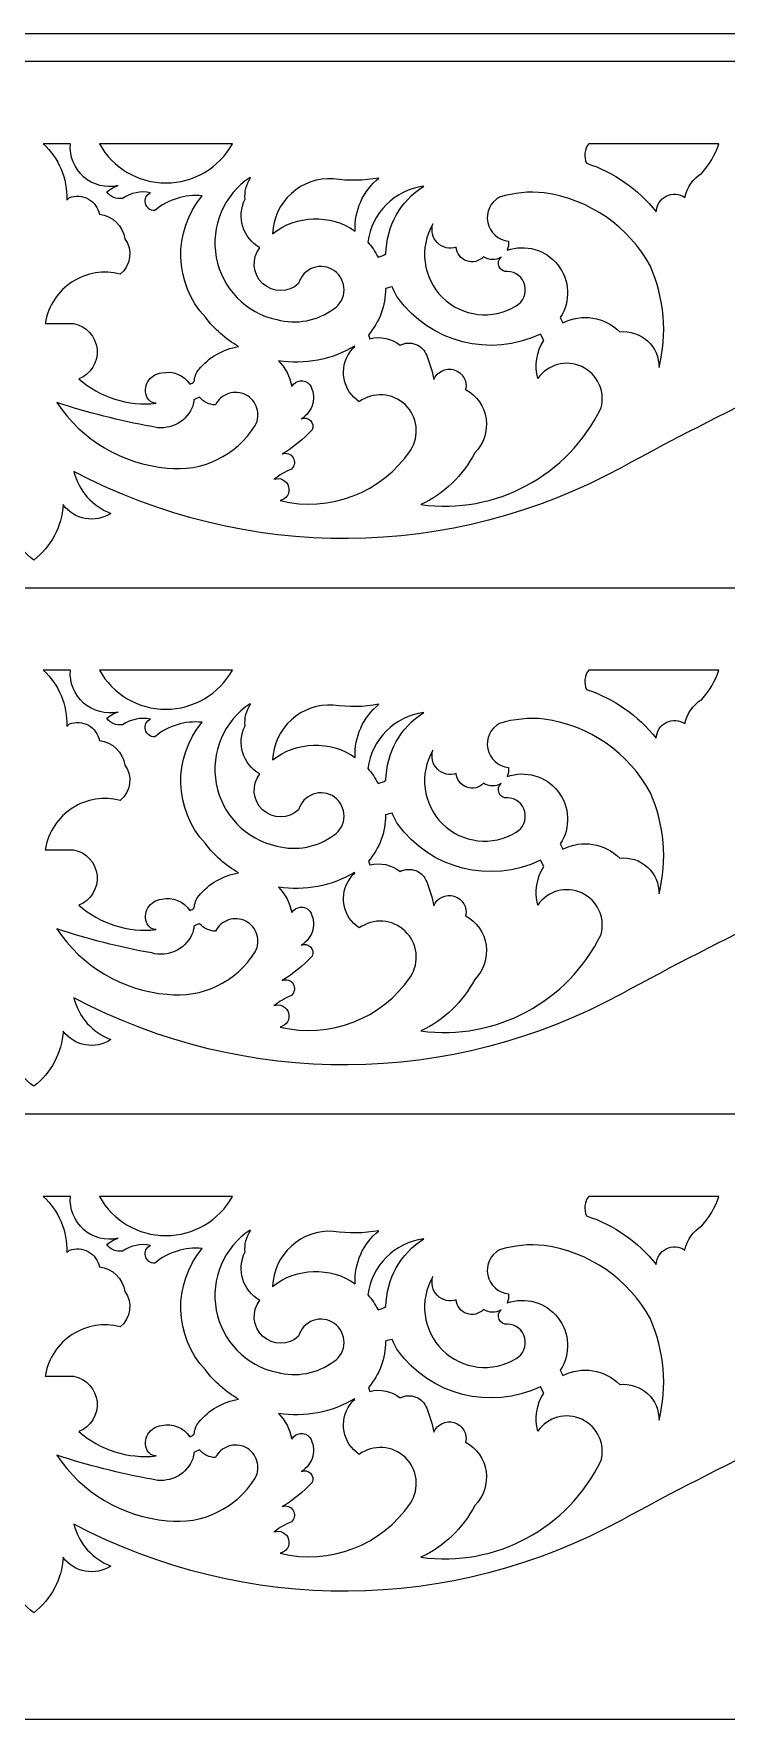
# Model space of a CAD drawing. Header units: millimetres. Extents: x 4866 to 5110, y 114 to 375.
# Drawn here: x 4968.1 to 5018.3, y 114.1 to 236.1 of the extents above; entities that cross this region are included whole.
import ezdxf

# ---------------------------------------------------------------- set-up
doc = ezdxf.new("R2010")
doc.units = ezdxf.units.MM
doc.header["$MEASUREMENT"] = 0
doc.layers.add('SITARA ALL', color=18, linetype='Continuous', true_color=0x000000)

msp = doc.modelspace()

# ---------------------------------------------------------------- linework, layer by layer
at = {"layer": 'SITARA ALL', "lineweight": 9}
for points, knots in [([(4866.13, 236.12), (4866.13, 236.12), (5110.13, 236.12), (5110.13, 236.12), (5110.13, 236.12), (5110.13, 114.12), (5110.13, 114.12), (5110.13, 114.12), (4866.13, 114.12), (4866.13, 114.12), (4866.13, 114.12), (4866.13, 236.12), (4866.13, 236.12)], [0, 0, 0, 0, 0.25, 0.25, 0.25, 0.5, 0.5, 0.5, 0.75, 0.75, 0.75, 1, 1, 1, 1]), ([(5068.06, 234.12), (5068.06, 234.12), (4868.13, 234.12), (4868.13, 234.12), (4868.13, 234.12), (4868.13, 228.15), (4868.13, 228.15), (4868.03, 226.68), (4868.79, 225.27), (4870.07, 224.54), (4869.93, 224.42), (4869.8, 224.3), (4869.66, 224.17), (4868.91, 223.29), (4868.96, 221.99), (4869.77, 221.17), (4867.8, 217.64), (4867.96, 213.3), (4870.18, 209.93), (4871.29, 210.31), (4871.93, 211.47), (4871.67, 212.61), (4873.48, 211.1), (4876.02, 210.84), (4878.09, 211.96), (4879.05, 209.75), (4880.93, 208.09), (4883.23, 207.4), (4883.56, 207.58), (4883.78, 207.9), (4883.83, 208.28), (4884.67, 207.67), (4885.46, 207), (4886.19, 206.26), (4886.54, 206.36), (4886.81, 206.62), (4886.92, 206.96), (4887.85, 206.43), (4888.94, 206.26), (4889.98, 206.49), (4889.88, 206.75), (4889.76, 207.01), (4889.63, 207.26), (4891.13, 206.87), (4892.73, 207.34), (4893.77, 208.5), (4894.3, 209.03), (4894.99, 209.35), (4895.73, 209.41), (4895.46, 208.54), (4895.82, 207.59), (4896.6, 207.13), (4901.28, 211.76), (4908.32, 213.07), (4914.36, 210.43), (4918.12, 208.62), (4921.83, 206.72), (4925.49, 204.73), (4937.84, 197.97), (4952.74, 197.85), (4965.18, 204.43), (4964.85, 203.04), (4963.84, 201.9), (4962.5, 201.4), (4963.64, 200.66), (4965.16, 200.93), (4965.97, 202.03), (4966.06, 200.44), (4966.84, 198.98), (4968.1, 198.02), (4969.36, 198.98), (4970.14, 200.44), (4970.23, 202.03), (4971.04, 200.93), (4972.56, 200.66), (4973.7, 201.4), (4972.36, 201.9), (4971.35, 203.04), (4971.02, 204.43), (4983.46, 197.86), (4998.36, 197.96), (5010.71, 204.73), (5014.37, 206.72), (5018.08, 208.62), (5021.84, 210.43), (5027.87, 213.07), (5034.91, 211.76), (5039.6, 207.13), (5040.38, 207.6), (5040.74, 208.54), (5040.46, 209.41), (5041.21, 209.35), (5041.9, 209.03), (5042.43, 208.5), (5043.47, 207.34), (5045.06, 206.87), (5046.57, 207.26), (5046.44, 207.01), (5046.32, 206.75), (5046.22, 206.49), (5047.26, 206.26), (5048.35, 206.43), (5049.28, 206.96), (5049.39, 206.62), (5049.66, 206.36), (5050, 206.26), (5050.74, 207), (5051.53, 207.67), (5052.37, 208.28), (5052.41, 207.9), (5052.64, 207.58), (5052.97, 207.4), (5055.27, 208.09), (5057.15, 209.75), (5058.11, 211.96), (5060.18, 210.84), (5062.72, 211.1), (5064.52, 212.61), (5064.27, 211.47), (5064.91, 210.31), (5066.01, 209.93), (5068.24, 213.31), (5068.4, 217.64), (5066.43, 221.17), (5067.24, 221.99), (5067.29, 223.3), (5066.53, 224.17), (5066.4, 224.3), (5066.26, 224.42), (5066.13, 224.54), (5067.41, 225.27), (5068.17, 226.68), (5068.06, 228.15), (5068.06, 228.15), (5068.06, 234.12), (5068.06, 234.12)], [0, 0, 0, 0, 0.022222, 0.022222, 0.022222, 0.044444, 0.044444, 0.044444, 0.066667, 0.066667, 0.066667, 0.088889, 0.088889, 0.088889, 0.111111, 0.111111, 0.111111, 0.133333, 0.133333, 0.133333, 0.155556, 0.155556, 0.155556, 0.177778, 0.177778, 0.177778, 0.2, 0.2, 0.2, 0.222222, 0.222222, 0.222222, 0.244444, 0.244444, 0.244444, 0.266667, 0.266667, 0.266667, 0.288889, 0.288889, 0.288889, 0.311111, 0.311111, 0.311111, 0.333333, 0.333333, 0.333333, 0.355556, 0.355556, 0.355556, 0.377778, 0.377778, 0.377778, 0.4, 0.4, 0.4, 0.422222, 0.422222, 0.422222, 0.444444, 0.444444, 0.444444, 0.466667, 0.466667, 0.466667, 0.488889, 0.488889, 0.488889, 0.511111, 0.511111, 0.511111, 0.533333, 0.533333, 0.533333, 0.555556, 0.555556, 0.555556, 0.577778, 0.577778, 0.577778, 0.6, 0.6, 0.6, 0.622222, 0.622222, 0.622222, 0.644444, 0.644444, 0.644444, 0.666667, 0.666667, 0.666667, 0.688889, 0.688889, 0.688889, 0.711111, 0.711111, 0.711111, 0.733333, 0.733333, 0.733333, 0.755556, 0.755556, 0.755556, 0.777778, 0.777778, 0.777778, 0.8, 0.8, 0.8, 0.822222, 0.822222, 0.822222, 0.844444, 0.844444, 0.844444, 0.866667, 0.866667, 0.866667, 0.888889, 0.888889, 0.888889, 0.911111, 0.911111, 0.911111, 0.933333, 0.933333, 0.933333, 0.955556, 0.955556, 0.955556, 0.977778, 0.977778, 0.977778, 1, 1, 1, 1]), ([(4976.97, 209.37), (4974.94, 209.15), (4972.91, 209.79), (4971.37, 211.13), (4972.24, 211.48), (4972.78, 212.35), (4972.69, 213.28), (4972.6, 214.21), (4971.9, 214.97), (4970.99, 215.14), (4970.99, 215.14), (4968.94, 215.14), (4968.94, 215.14), (4968.94, 215.14), (4968.96, 215.25), (4968.96, 215.25), (4969.17, 216.45), (4969.88, 217.5), (4970.9, 218.16), (4971.93, 218.82), (4973.18, 219.02), (4974.36, 218.71), (4975.15, 219.33), (4975.3, 220.47), (4974.7, 221.27), (4974.57, 222.21), (4973.81, 222.94), (4972.86, 223.05), (4972.77, 223.52), (4972.48, 223.92), (4972.06, 224.15), (4971.64, 224.39), (4971.14, 224.42), (4970.7, 224.25), (4970.63, 224.2), (4970.57, 224.14), (4970.5, 224.09), (4970.55, 225.63), (4969.93, 227.11), (4968.79, 228.15), (4968.79, 228.15), (4970.76, 228.15), (4970.76, 228.15), (4970.68, 227.25), (4971.04, 226.36), (4971.72, 225.76), (4972.4, 225.16), (4973.32, 224.92), (4974.21, 225.12), (4973.91, 225.03), (4973.63, 224.87), (4973.4, 224.67), (4973.66, 224.3), (4974.1, 224.12), (4974.54, 224.2), (4975.14, 224.6), (4975.87, 224.75), (4976.57, 224.61), (4976.27, 224.48), (4976.11, 224.15), (4976.19, 223.84), (4976.27, 223.52), (4976.56, 223.3), (4976.88, 223.32), (4977.83, 224.12), (4979.07, 224.5), (4980.3, 224.38), (4978.16, 221.8), (4978.26, 218.04), (4980.54, 215.59), (4981.19, 214.74), (4982.01, 214.02), (4982.94, 213.48), (4981.81, 213.28), (4980.79, 212.69), (4980.06, 211.82), (4979.86, 211.56), (4979.75, 211.26), (4979.73, 210.94), (4979.64, 210.86), (4979.53, 210.8), (4979.41, 210.76), (4978.97, 211.43), (4978.16, 211.75), (4977.38, 211.56), (4976.96, 211.53), (4976.59, 211.3), (4976.38, 210.94), (4976.17, 210.58), (4976.15, 210.15), (4976.33, 209.77), (4976.46, 209.53), (4976.7, 209.37), (4976.97, 209.37)], [0, 0, 0, 0, 0.032258, 0.032258, 0.032258, 0.064516, 0.064516, 0.064516, 0.096774, 0.096774, 0.096774, 0.129032, 0.129032, 0.129032, 0.16129, 0.16129, 0.16129, 0.193548, 0.193548, 0.193548, 0.225806, 0.225806, 0.225806, 0.258065, 0.258065, 0.258065, 0.290323, 0.290323, 0.290323, 0.322581, 0.322581, 0.322581, 0.354839, 0.354839, 0.354839, 0.387097, 0.387097, 0.387097, 0.419355, 0.419355, 0.419355, 0.451613, 0.451613, 0.451613, 0.483871, 0.483871, 0.483871, 0.516129, 0.516129, 0.516129, 0.548387, 0.548387, 0.548387, 0.580645, 0.580645, 0.580645, 0.612903, 0.612903, 0.612903, 0.645161, 0.645161, 0.645161, 0.677419, 0.677419, 0.677419, 0.709677, 0.709677, 0.709677, 0.741935, 0.741935, 0.741935, 0.774194, 0.774194, 0.774194, 0.806452, 0.806452, 0.806452, 0.83871, 0.83871, 0.83871, 0.870968, 0.870968, 0.870968, 0.903226, 0.903226, 0.903226, 0.935484, 0.935484, 0.935484, 0.967742, 0.967742, 0.967742, 1, 1, 1, 1]), ([(4972.86, 228.15), (4972.86, 228.15), (4982.5, 228.15), (4982.5, 228.15), (4981.53, 226.4), (4979.68, 225.32), (4977.68, 225.32), (4975.68, 225.32), (4973.83, 226.4), (4972.86, 228.15)], [0, 0, 0, 0, 0.333333, 0.333333, 0.333333, 0.666667, 0.666667, 0.666667, 1, 1, 1, 1]), ([(5013.21, 223.22), (5011.91, 224.87), (5010.15, 226.09), (5008.16, 226.74), (5007.94, 227.21), (5008.01, 227.75), (5008.32, 228.15), (5008.32, 228.15), (5017.74, 228.15), (5017.74, 228.15), (5017.49, 227.36), (5017.07, 226.64), (5016.51, 226.02), (5015.88, 225.64), (5015.44, 225), (5015.29, 224.27), (5014.89, 224.55), (5014.37, 224.58), (5013.94, 224.36), (5013.5, 224.14), (5013.22, 223.71), (5013.21, 223.22)], [0, 0, 0, 0, 0.142857, 0.142857, 0.142857, 0.285714, 0.285714, 0.285714, 0.428571, 0.428571, 0.428571, 0.571429, 0.571429, 0.571429, 0.714286, 0.714286, 0.714286, 0.857143, 0.857143, 0.857143, 1, 1, 1, 1]), ([(4983.81, 225.69), (4983.5, 225.23), (4983.36, 224.68), (4983.42, 224.13), (4982.78, 222.86), (4983.25, 221.32), (4984.49, 220.63), (4983.87, 219.85), (4983.96, 218.72), (4984.69, 218.04), (4985.43, 217.36), (4986.56, 217.35), (4987.3, 218.03), (4987.44, 218.56), (4987.83, 218.98), (4988.35, 219.17), (4988.87, 219.35), (4989.44, 219.27), (4989.89, 218.95), (4990.33, 218.64), (4990.59, 218.12), (4990.59, 217.57), (4990.59, 217.03), (4990.31, 216.52), (4989.86, 216.21), (4988.67, 215.33), (4987.15, 215.04), (4985.72, 215.42), (4983.48, 215.9), (4981.75, 217.68), (4981.33, 219.92), (4980.91, 222.17), (4981.87, 224.46), (4983.78, 225.72), (4983.78, 225.72), (4983.81, 225.69), (4983.81, 225.69)], [0, 0, 0, 0, 0.083333, 0.083333, 0.083333, 0.166667, 0.166667, 0.166667, 0.25, 0.25, 0.25, 0.333333, 0.333333, 0.333333, 0.416667, 0.416667, 0.416667, 0.5, 0.5, 0.5, 0.583333, 0.583333, 0.583333, 0.666667, 0.666667, 0.666667, 0.75, 0.75, 0.75, 0.833333, 0.833333, 0.833333, 0.916667, 0.916667, 0.916667, 1, 1, 1, 1]), ([(4985.41, 221.64), (4985.46, 222.76), (4985.95, 223.81), (4986.77, 224.56), (4987.6, 225.3), (4988.7, 225.69), (4989.81, 225.62), (4990.91, 225.45), (4992.03, 225.47), (4993.12, 225.67), (4991.96, 224.75), (4991.32, 223.31), (4991.4, 221.83), (4989.58, 223.08), (4987.15, 223.01), (4985.41, 221.64)], [0, 0, 0, 0, 0.2, 0.2, 0.2, 0.4, 0.4, 0.4, 0.6, 0.6, 0.6, 0.8, 0.8, 0.8, 1, 1, 1, 1]), ([(4993.05, 219.95), (4992.85, 220.34), (4992.6, 220.71), (4992.31, 221.03), (4992.59, 223.14), (4994.25, 224.8), (4996.36, 225.08), (4994.68, 224.01), (4993.65, 222.17), (4993.62, 220.18), (4993.45, 220.07), (4993.25, 219.99), (4993.05, 219.95)], [0, 0, 0, 0, 0.25, 0.25, 0.25, 0.5, 0.5, 0.5, 0.75, 0.75, 0.75, 1, 1, 1, 1]), ([(5013.41, 211.95), (5013.42, 212.69), (5013.12, 213.39), (5012.57, 213.89), (5012.03, 214.38), (5011.29, 214.62), (5010.56, 214.54), (5009.48, 215.63), (5007.82, 215.89), (5006.45, 215.19), (5006.45, 215.19), (5006.26, 215.57), (5006.26, 215.57), (5007.02, 216.75), (5006.95, 218.28), (5006.08, 219.38), (5005.21, 220.49), (5003.73, 220.91), (5002.41, 220.44), (5002.5, 220.65), (5002.54, 220.88), (5002.5, 221.1), (5001.76, 221.17), (5001.15, 221.72), (5001, 222.46), (5000.85, 223.19), (5001.2, 223.94), (5001.86, 224.29), (5002.9, 224.61), (5004, 224.72), (5005.09, 224.6), (5008.35, 224.14), (5011.21, 222.17), (5012.79, 219.28), (5013.8, 216.97), (5014.02, 214.39), (5013.41, 211.95)], [0, 0, 0, 0, 0.083333, 0.083333, 0.083333, 0.166667, 0.166667, 0.166667, 0.25, 0.25, 0.25, 0.333333, 0.333333, 0.333333, 0.416667, 0.416667, 0.416667, 0.5, 0.5, 0.5, 0.583333, 0.583333, 0.583333, 0.666667, 0.666667, 0.666667, 0.75, 0.75, 0.75, 0.833333, 0.833333, 0.833333, 0.916667, 0.916667, 0.916667, 1, 1, 1, 1]), ([(5003.05, 216.42), (5001.35, 215.37), (4999.15, 215.62), (4997.72, 217.03), (4996.29, 218.43), (4996.01, 220.63), (4997.03, 222.35), (4996.87, 221.87), (4997, 221.34), (4997.35, 220.98), (4997.71, 220.63), (4998.24, 220.5), (4998.72, 220.66), (4998.76, 220.21), (4999.05, 219.82), (4999.48, 219.67), (4999.91, 219.52), (5000.38, 219.64), (5000.7, 219.97), (5001.08, 219.71), (5001.58, 219.7), (5001.97, 219.94), (5001.77, 219.77), (5001.71, 219.49), (5001.82, 219.25), (5001.93, 219.01), (5002.18, 218.87), (5002.44, 218.91), (5003.04, 218.89), (5003.55, 218.48), (5003.69, 217.9), (5003.83, 217.32), (5003.57, 216.71), (5003.05, 216.42)], [0, 0, 0, 0, 0.090909, 0.090909, 0.090909, 0.181818, 0.181818, 0.181818, 0.272727, 0.272727, 0.272727, 0.363636, 0.363636, 0.363636, 0.454545, 0.454545, 0.454545, 0.545455, 0.545455, 0.545455, 0.636364, 0.636364, 0.636364, 0.727273, 0.727273, 0.727273, 0.818182, 0.818182, 0.818182, 0.909091, 0.909091, 0.909091, 1, 1, 1, 1]), ([(4996.16, 202.03), (4997.83, 202.82), (4999.2, 204.13), (5000.06, 205.77), (5000.71, 206.42), (5001.01, 207.33), (5000.88, 208.24), (5000.75, 209.14), (5000.2, 209.93), (4999.4, 210.37), (4999.53, 210.99), (4999.17, 211.6), (4998.57, 211.78), (4997.97, 211.96), (4997.33, 211.66), (4997.09, 211.09), (4996.98, 211.68), (4996.81, 212.26), (4996.58, 212.82), (4996.45, 213.19), (4996.16, 213.49), (4995.79, 213.63), (4995.42, 213.78), (4995, 213.76), (4994.65, 213.57), (4994.03, 214.07), (4993.22, 214.24), (4992.45, 214.04), (4992.45, 214.04), (4992.35, 214.32), (4992.35, 214.32), (4993.16, 215.25), (4993.6, 216.44), (4993.6, 217.67), (4993.75, 217.73), (4993.91, 217.77), (4994.08, 217.79), (4994.19, 217.52), (4994.32, 217.25), (4994.48, 217), (4996.85, 213.75), (5001.19, 212.64), (5004.82, 214.38), (5004.82, 214.38), (5005.06, 213.92), (5005.06, 213.92), (5004.53, 213.1), (5004.38, 212.09), (5004.62, 211.15), (5005.33, 212.18), (5006.68, 212.55), (5007.81, 212.02), (5008.95, 211.5), (5009.54, 210.23), (5009.21, 209.03), (5006.83, 204.12), (5001.56, 201.3), (4996.16, 202.03)], [0, 0, 0, 0, 0.052632, 0.052632, 0.052632, 0.105263, 0.105263, 0.105263, 0.157895, 0.157895, 0.157895, 0.210526, 0.210526, 0.210526, 0.263158, 0.263158, 0.263158, 0.315789, 0.315789, 0.315789, 0.368421, 0.368421, 0.368421, 0.421053, 0.421053, 0.421053, 0.473684, 0.473684, 0.473684, 0.526316, 0.526316, 0.526316, 0.578947, 0.578947, 0.578947, 0.631579, 0.631579, 0.631579, 0.684211, 0.684211, 0.684211, 0.736842, 0.736842, 0.736842, 0.789474, 0.789474, 0.789474, 0.842105, 0.842105, 0.842105, 0.894737, 0.894737, 0.894737, 0.947368, 0.947368, 0.947368, 1, 1, 1, 1]), ([(4985.95, 202.32), (4986.17, 202.36), (4986.36, 202.5), (4986.48, 202.69), (4986.6, 202.88), (4986.63, 203.11), (4986.57, 203.33), (4986.51, 203.55), (4986.36, 203.73), (4986.16, 203.83), (4985.96, 203.93), (4985.72, 203.94), (4985.51, 203.87), (4985.9, 204.16), (4986.33, 204.41), (4986.77, 204.61), (4987.01, 204.81), (4987.07, 205.16), (4986.9, 205.43), (4986.74, 205.71), (4986.4, 205.82), (4986.11, 205.7), (4986.91, 206.18), (4987.64, 206.77), (4988.28, 207.45), (4988.38, 207.68), (4988.33, 207.94), (4988.16, 208.12), (4987.98, 208.29), (4987.72, 208.34), (4987.49, 208.25), (4987.91, 208.49), (4988.21, 208.88), (4988.32, 209.35), (4988.44, 209.81), (4988.36, 210.3), (4988.11, 210.71), (4987.94, 210.91), (4987.68, 211.01), (4987.42, 210.99), (4987.16, 210.97), (4986.93, 210.82), (4986.8, 210.59), (4986.67, 211.29), (4986.34, 211.94), (4985.84, 212.45), (4987.74, 212.15), (4989.69, 212.52), (4991.35, 213.5), (4991.35, 213.5), (4991.36, 213.46), (4991.36, 213.46), (4991.24, 213.34), (4991.13, 213.22), (4991.03, 213.08), (4990.62, 212.52), (4990.46, 211.82), (4990.59, 211.14), (4990.71, 210.46), (4991.11, 209.86), (4991.69, 209.48), (4992.7, 210.22), (4994.1, 210.13), (4995.01, 209.27), (4995.93, 208.4), (4996.09, 207.01), (4995.4, 205.96), (4993.32, 202.89), (4989.55, 201.44), (4985.95, 202.32)], [0, 0, 0, 0, 0.043478, 0.043478, 0.043478, 0.086957, 0.086957, 0.086957, 0.130435, 0.130435, 0.130435, 0.173913, 0.173913, 0.173913, 0.217391, 0.217391, 0.217391, 0.26087, 0.26087, 0.26087, 0.304348, 0.304348, 0.304348, 0.347826, 0.347826, 0.347826, 0.391304, 0.391304, 0.391304, 0.434783, 0.434783, 0.434783, 0.478261, 0.478261, 0.478261, 0.521739, 0.521739, 0.521739, 0.565217, 0.565217, 0.565217, 0.608696, 0.608696, 0.608696, 0.652174, 0.652174, 0.652174, 0.695652, 0.695652, 0.695652, 0.73913, 0.73913, 0.73913, 0.782609, 0.782609, 0.782609, 0.826087, 0.826087, 0.826087, 0.869565, 0.869565, 0.869565, 0.913043, 0.913043, 0.913043, 0.956522, 0.956522, 0.956522, 1, 1, 1, 1]), ([(4977.76, 204.68), (4974.52, 204.97), (4971.58, 206.71), (4969.78, 209.42), (4972.03, 208.69), (4974.32, 208.11), (4976.65, 207.68), (4977.82, 207.36), (4979.05, 207.92), (4979.57, 209.01), (4979.65, 209.2), (4979.7, 209.41), (4979.71, 209.62), (4979.84, 209.7), (4979.97, 209.76), (4980.12, 209.8), (4980.41, 209.46), (4980.83, 209.26), (4981.27, 209.25), (4981.46, 209.64), (4981.8, 209.94), (4982.22, 210.07), (4982.63, 210.21), (4983.08, 210.18), (4983.47, 209.98), (4983.86, 209.78), (4984.15, 209.43), (4984.28, 209.01), (4984.41, 208.6), (4984.36, 208.15), (4984.16, 207.76), (4982.8, 205.58), (4980.31, 204.38), (4977.76, 204.68)], [0, 0, 0, 0, 0.090909, 0.090909, 0.090909, 0.181818, 0.181818, 0.181818, 0.272727, 0.272727, 0.272727, 0.363636, 0.363636, 0.363636, 0.454545, 0.454545, 0.454545, 0.545455, 0.545455, 0.545455, 0.636364, 0.636364, 0.636364, 0.727273, 0.727273, 0.727273, 0.818182, 0.818182, 0.818182, 0.909091, 0.909091, 0.909091, 1, 1, 1, 1]), ([(5068.06, 196.02), (5068.06, 196.02), (4868.13, 196.02), (4868.13, 196.02), (4868.13, 196.02), (4868.13, 190.06), (4868.13, 190.06), (4868.03, 188.58), (4868.79, 187.18), (4870.07, 186.45), (4869.93, 186.33), (4869.8, 186.2), (4869.66, 186.08), (4868.91, 185.2), (4868.96, 183.89), (4869.77, 183.07), (4867.8, 179.54), (4867.96, 175.21), (4870.18, 171.83), (4871.29, 172.22), (4871.93, 173.37), (4871.67, 174.51), (4873.48, 173.01), (4876.02, 172.75), (4878.09, 173.86), (4879.05, 171.66), (4880.93, 169.99), (4883.23, 169.31), (4883.56, 169.48), (4883.78, 169.81), (4883.83, 170.18), (4884.67, 169.57), (4885.46, 168.9), (4886.19, 168.17), (4886.54, 168.26), (4886.81, 168.53), (4886.92, 168.86), (4887.85, 168.34), (4888.94, 168.17), (4889.98, 168.4), (4889.88, 168.66), (4889.76, 168.91), (4889.63, 169.17), (4891.13, 168.77), (4892.73, 169.25), (4893.77, 170.4), (4894.3, 170.93), (4894.99, 171.25), (4895.73, 171.31), (4895.46, 170.44), (4895.82, 169.5), (4896.6, 169.03), (4901.28, 173.67), (4908.32, 174.98), (4914.36, 172.34), (4918.12, 170.53), (4921.83, 168.62), (4925.49, 166.63), (4937.84, 159.87), (4952.74, 159.76), (4965.18, 166.33), (4964.85, 164.94), (4963.84, 163.81), (4962.5, 163.31), (4963.64, 162.56), (4965.16, 162.84), (4965.97, 163.93), (4966.06, 162.35), (4966.84, 160.89), (4968.1, 159.93), (4969.36, 160.89), (4970.14, 162.35), (4970.23, 163.93), (4971.04, 162.84), (4972.56, 162.56), (4973.7, 163.31), (4972.36, 163.81), (4971.35, 164.94), (4971.02, 166.33), (4983.46, 159.76), (4998.36, 159.87), (5010.71, 166.63), (5014.37, 168.62), (5018.08, 170.53), (5021.84, 172.34), (5027.87, 174.98), (5034.91, 173.67), (5039.6, 169.03), (5040.38, 169.5), (5040.74, 170.44), (5040.46, 171.31), (5041.21, 171.25), (5041.9, 170.93), (5042.43, 170.4), (5043.47, 169.25), (5045.06, 168.77), (5046.57, 169.17), (5046.44, 168.91), (5046.32, 168.66), (5046.22, 168.4), (5047.26, 168.17), (5048.35, 168.34), (5049.28, 168.86), (5049.39, 168.53), (5049.66, 168.26), (5050, 168.17), (5050.74, 168.9), (5051.53, 169.57), (5052.37, 170.18), (5052.41, 169.81), (5052.64, 169.48), (5052.97, 169.31), (5055.27, 169.99), (5057.15, 171.66), (5058.11, 173.86), (5060.18, 172.75), (5062.72, 173.01), (5064.52, 174.51), (5064.27, 173.37), (5064.91, 172.22), (5066.01, 171.83), (5068.24, 175.21), (5068.4, 179.54), (5066.43, 183.07), (5067.24, 183.89), (5067.29, 185.2), (5066.53, 186.08), (5066.4, 186.2), (5066.26, 186.33), (5066.13, 186.45), (5067.41, 187.18), (5068.17, 188.58), (5068.06, 190.06), (5068.06, 190.06), (5068.06, 196.02), (5068.06, 196.02)], [0, 0, 0, 0, 0.022222, 0.022222, 0.022222, 0.044444, 0.044444, 0.044444, 0.066667, 0.066667, 0.066667, 0.088889, 0.088889, 0.088889, 0.111111, 0.111111, 0.111111, 0.133333, 0.133333, 0.133333, 0.155556, 0.155556, 0.155556, 0.177778, 0.177778, 0.177778, 0.2, 0.2, 0.2, 0.222222, 0.222222, 0.222222, 0.244444, 0.244444, 0.244444, 0.266667, 0.266667, 0.266667, 0.288889, 0.288889, 0.288889, 0.311111, 0.311111, 0.311111, 0.333333, 0.333333, 0.333333, 0.355556, 0.355556, 0.355556, 0.377778, 0.377778, 0.377778, 0.4, 0.4, 0.4, 0.422222, 0.422222, 0.422222, 0.444444, 0.444444, 0.444444, 0.466667, 0.466667, 0.466667, 0.488889, 0.488889, 0.488889, 0.511111, 0.511111, 0.511111, 0.533333, 0.533333, 0.533333, 0.555556, 0.555556, 0.555556, 0.577778, 0.577778, 0.577778, 0.6, 0.6, 0.6, 0.622222, 0.622222, 0.622222, 0.644444, 0.644444, 0.644444, 0.666667, 0.666667, 0.666667, 0.688889, 0.688889, 0.688889, 0.711111, 0.711111, 0.711111, 0.733333, 0.733333, 0.733333, 0.755556, 0.755556, 0.755556, 0.777778, 0.777778, 0.777778, 0.8, 0.8, 0.8, 0.822222, 0.822222, 0.822222, 0.844444, 0.844444, 0.844444, 0.866667, 0.866667, 0.866667, 0.888889, 0.888889, 0.888889, 0.911111, 0.911111, 0.911111, 0.933333, 0.933333, 0.933333, 0.955556, 0.955556, 0.955556, 0.977778, 0.977778, 0.977778, 1, 1, 1, 1]), ([(4976.97, 171.27), (4974.94, 171.05), (4972.91, 171.7), (4971.37, 173.04), (4972.24, 173.38), (4972.78, 174.26), (4972.69, 175.19), (4972.6, 176.12), (4971.9, 176.88), (4970.99, 177.05), (4970.99, 177.05), (4968.94, 177.05), (4968.94, 177.05), (4968.94, 177.05), (4968.96, 177.15), (4968.96, 177.15), (4969.17, 178.35), (4969.88, 179.41), (4970.9, 180.07), (4971.93, 180.73), (4973.18, 180.93), (4974.36, 180.62), (4975.15, 181.24), (4975.3, 182.37), (4974.7, 183.17), (4974.57, 184.12), (4973.81, 184.85), (4972.86, 184.95), (4972.77, 185.42), (4972.48, 185.83), (4972.06, 186.06), (4971.64, 186.29), (4971.14, 186.33), (4970.7, 186.16), (4970.63, 186.1), (4970.57, 186.05), (4970.5, 185.99), (4970.55, 187.53), (4969.93, 189.01), (4968.79, 190.06), (4968.79, 190.06), (4970.76, 190.06), (4970.76, 190.06), (4970.68, 189.15), (4971.04, 188.27), (4971.72, 187.67), (4972.4, 187.07), (4973.32, 186.83), (4974.21, 187.02), (4973.91, 186.93), (4973.63, 186.78), (4973.4, 186.57), (4973.66, 186.21), (4974.1, 186.02), (4974.54, 186.1), (4975.14, 186.5), (4975.87, 186.65), (4976.57, 186.51), (4976.27, 186.38), (4976.11, 186.06), (4976.19, 185.74), (4976.27, 185.43), (4976.56, 185.21), (4976.88, 185.23), (4977.83, 186.02), (4979.07, 186.41), (4980.3, 186.28), (4978.16, 183.71), (4978.26, 179.95), (4980.54, 177.5), (4981.19, 176.64), (4982.01, 175.92), (4982.94, 175.38), (4981.81, 175.18), (4980.79, 174.6), (4980.06, 173.72), (4979.86, 173.47), (4979.75, 173.16), (4979.73, 172.84), (4979.64, 172.76), (4979.53, 172.7), (4979.41, 172.66), (4978.97, 173.33), (4978.16, 173.66), (4977.38, 173.47), (4976.96, 173.44), (4976.59, 173.21), (4976.38, 172.85), (4976.17, 172.49), (4976.15, 172.05), (4976.33, 171.68), (4976.46, 171.43), (4976.7, 171.28), (4976.97, 171.27)], [0, 0, 0, 0, 0.032258, 0.032258, 0.032258, 0.064516, 0.064516, 0.064516, 0.096774, 0.096774, 0.096774, 0.129032, 0.129032, 0.129032, 0.16129, 0.16129, 0.16129, 0.193548, 0.193548, 0.193548, 0.225806, 0.225806, 0.225806, 0.258065, 0.258065, 0.258065, 0.290323, 0.290323, 0.290323, 0.322581, 0.322581, 0.322581, 0.354839, 0.354839, 0.354839, 0.387097, 0.387097, 0.387097, 0.419355, 0.419355, 0.419355, 0.451613, 0.451613, 0.451613, 0.483871, 0.483871, 0.483871, 0.516129, 0.516129, 0.516129, 0.548387, 0.548387, 0.548387, 0.580645, 0.580645, 0.580645, 0.612903, 0.612903, 0.612903, 0.645161, 0.645161, 0.645161, 0.677419, 0.677419, 0.677419, 0.709677, 0.709677, 0.709677, 0.741935, 0.741935, 0.741935, 0.774194, 0.774194, 0.774194, 0.806452, 0.806452, 0.806452, 0.83871, 0.83871, 0.83871, 0.870968, 0.870968, 0.870968, 0.903226, 0.903226, 0.903226, 0.935484, 0.935484, 0.935484, 0.967742, 0.967742, 0.967742, 1, 1, 1, 1]), ([(4972.86, 190.06), (4972.86, 190.06), (4982.5, 190.06), (4982.5, 190.06), (4981.53, 188.31), (4979.68, 187.23), (4977.68, 187.22), (4975.68, 187.22), (4973.83, 188.31), (4972.86, 190.06)], [0, 0, 0, 0, 0.333333, 0.333333, 0.333333, 0.666667, 0.666667, 0.666667, 1, 1, 1, 1]), ([(5013.21, 185.12), (5011.91, 186.77), (5010.15, 188), (5008.16, 188.65), (5007.94, 189.11), (5008.01, 189.66), (5008.32, 190.06), (5008.32, 190.06), (5017.74, 190.06), (5017.74, 190.06), (5017.49, 189.27), (5017.07, 188.54), (5016.51, 187.93), (5015.88, 187.54), (5015.44, 186.91), (5015.29, 186.18), (5014.89, 186.45), (5014.37, 186.49), (5013.94, 186.27), (5013.5, 186.05), (5013.22, 185.61), (5013.21, 185.12)], [0, 0, 0, 0, 0.142857, 0.142857, 0.142857, 0.285714, 0.285714, 0.285714, 0.428571, 0.428571, 0.428571, 0.571429, 0.571429, 0.571429, 0.714286, 0.714286, 0.714286, 0.857143, 0.857143, 0.857143, 1, 1, 1, 1]), ([(4983.81, 187.59), (4983.5, 187.14), (4983.36, 186.58), (4983.42, 186.03), (4982.78, 184.77), (4983.25, 183.23), (4984.49, 182.54), (4983.87, 181.75), (4983.96, 180.62), (4984.69, 179.94), (4985.43, 179.26), (4986.56, 179.26), (4987.3, 179.94), (4987.44, 180.46), (4987.83, 180.89), (4988.35, 181.07), (4988.87, 181.26), (4989.44, 181.18), (4989.89, 180.86), (4990.33, 180.54), (4990.59, 180.03), (4990.59, 179.48), (4990.59, 178.93), (4990.31, 178.42), (4989.86, 178.11), (4988.67, 177.23), (4987.15, 176.94), (4985.72, 177.32), (4983.48, 177.8), (4981.75, 179.58), (4981.33, 181.83), (4980.91, 184.08), (4981.87, 186.36), (4983.78, 187.62), (4983.78, 187.62), (4983.81, 187.59), (4983.81, 187.59)], [0, 0, 0, 0, 0.083333, 0.083333, 0.083333, 0.166667, 0.166667, 0.166667, 0.25, 0.25, 0.25, 0.333333, 0.333333, 0.333333, 0.416667, 0.416667, 0.416667, 0.5, 0.5, 0.5, 0.583333, 0.583333, 0.583333, 0.666667, 0.666667, 0.666667, 0.75, 0.75, 0.75, 0.833333, 0.833333, 0.833333, 0.916667, 0.916667, 0.916667, 1, 1, 1, 1]), ([(4985.41, 183.55), (4985.46, 184.66), (4985.95, 185.71), (4986.77, 186.46), (4987.6, 187.21), (4988.7, 187.59), (4989.81, 187.52), (4990.91, 187.36), (4992.03, 187.38), (4993.12, 187.58), (4991.96, 186.65), (4991.32, 185.22), (4991.4, 183.73), (4989.58, 184.99), (4987.15, 184.91), (4985.41, 183.55)], [0, 0, 0, 0, 0.2, 0.2, 0.2, 0.4, 0.4, 0.4, 0.6, 0.6, 0.6, 0.8, 0.8, 0.8, 1, 1, 1, 1]), ([(4993.05, 181.86), (4992.85, 182.25), (4992.6, 182.61), (4992.31, 182.94), (4992.59, 185.04), (4994.25, 186.7), (4996.36, 186.99), (4994.68, 185.91), (4993.65, 184.07), (4993.62, 182.08), (4993.45, 181.97), (4993.25, 181.9), (4993.05, 181.86)], [0, 0, 0, 0, 0.25, 0.25, 0.25, 0.5, 0.5, 0.5, 0.75, 0.75, 0.75, 1, 1, 1, 1]), ([(5013.41, 173.86), (5013.42, 174.59), (5013.12, 175.3), (5012.57, 175.79), (5012.03, 176.29), (5011.29, 176.53), (5010.56, 176.44), (5009.48, 177.53), (5007.82, 177.8), (5006.45, 177.1), (5006.45, 177.1), (5006.26, 177.47), (5006.26, 177.47), (5007.02, 178.65), (5006.95, 180.19), (5006.08, 181.29), (5005.21, 182.39), (5003.73, 182.82), (5002.41, 182.35), (5002.5, 182.55), (5002.54, 182.78), (5002.5, 183), (5001.76, 183.07), (5001.15, 183.63), (5001, 184.36), (5000.85, 185.1), (5001.2, 185.84), (5001.86, 186.2), (5002.9, 186.52), (5004, 186.62), (5005.09, 186.51), (5008.35, 186.05), (5011.21, 184.07), (5012.79, 181.18), (5013.8, 178.88), (5014.02, 176.3), (5013.41, 173.86)], [0, 0, 0, 0, 0.083333, 0.083333, 0.083333, 0.166667, 0.166667, 0.166667, 0.25, 0.25, 0.25, 0.333333, 0.333333, 0.333333, 0.416667, 0.416667, 0.416667, 0.5, 0.5, 0.5, 0.583333, 0.583333, 0.583333, 0.666667, 0.666667, 0.666667, 0.75, 0.75, 0.75, 0.833333, 0.833333, 0.833333, 0.916667, 0.916667, 0.916667, 1, 1, 1, 1]), ([(5003.05, 178.32), (5001.35, 177.27), (4999.15, 177.53), (4997.72, 178.93), (4996.29, 180.33), (4996.01, 182.53), (4997.03, 184.25), (4996.87, 183.77), (4997, 183.25), (4997.35, 182.89), (4997.71, 182.53), (4998.24, 182.41), (4998.72, 182.57), (4998.76, 182.12), (4999.05, 181.73), (4999.48, 181.58), (4999.91, 181.43), (5000.38, 181.54), (5000.7, 181.87), (5001.08, 181.61), (5001.58, 181.6), (5001.97, 181.85), (5001.77, 181.68), (5001.71, 181.39), (5001.82, 181.15), (5001.93, 180.91), (5002.18, 180.78), (5002.44, 180.82), (5003.04, 180.8), (5003.55, 180.38), (5003.69, 179.8), (5003.83, 179.22), (5003.57, 178.62), (5003.05, 178.32)], [0, 0, 0, 0, 0.090909, 0.090909, 0.090909, 0.181818, 0.181818, 0.181818, 0.272727, 0.272727, 0.272727, 0.363636, 0.363636, 0.363636, 0.454545, 0.454545, 0.454545, 0.545455, 0.545455, 0.545455, 0.636364, 0.636364, 0.636364, 0.727273, 0.727273, 0.727273, 0.818182, 0.818182, 0.818182, 0.909091, 0.909091, 0.909091, 1, 1, 1, 1]), ([(4996.16, 163.94), (4997.83, 164.73), (4999.2, 166.04), (5000.06, 167.67), (5000.71, 168.32), (5001.01, 169.24), (5000.88, 170.14), (5000.75, 171.04), (5000.2, 171.84), (4999.4, 172.28), (4999.53, 172.89), (4999.17, 173.5), (4998.57, 173.69), (4997.97, 173.87), (4997.33, 173.57), (4997.09, 172.99), (4996.98, 173.59), (4996.81, 174.17), (4996.58, 174.72), (4996.45, 175.1), (4996.16, 175.4), (4995.79, 175.54), (4995.42, 175.68), (4995, 175.66), (4994.65, 175.48), (4994.03, 175.97), (4993.22, 176.15), (4992.45, 175.95), (4992.45, 175.95), (4992.35, 176.23), (4992.35, 176.23), (4993.16, 177.15), (4993.6, 178.34), (4993.6, 179.57), (4993.75, 179.63), (4993.91, 179.67), (4994.08, 179.69), (4994.19, 179.42), (4994.32, 179.16), (4994.48, 178.9), (4996.85, 175.65), (5001.19, 174.55), (5004.82, 176.29), (5004.82, 176.29), (5005.06, 175.83), (5005.06, 175.83), (5004.53, 175), (5004.38, 174), (5004.62, 173.05), (5005.33, 174.08), (5006.68, 174.45), (5007.81, 173.93), (5008.95, 173.4), (5009.54, 172.14), (5009.21, 170.93), (5006.83, 166.03), (5001.56, 163.21), (4996.16, 163.94)], [0, 0, 0, 0, 0.052632, 0.052632, 0.052632, 0.105263, 0.105263, 0.105263, 0.157895, 0.157895, 0.157895, 0.210526, 0.210526, 0.210526, 0.263158, 0.263158, 0.263158, 0.315789, 0.315789, 0.315789, 0.368421, 0.368421, 0.368421, 0.421053, 0.421053, 0.421053, 0.473684, 0.473684, 0.473684, 0.526316, 0.526316, 0.526316, 0.578947, 0.578947, 0.578947, 0.631579, 0.631579, 0.631579, 0.684211, 0.684211, 0.684211, 0.736842, 0.736842, 0.736842, 0.789474, 0.789474, 0.789474, 0.842105, 0.842105, 0.842105, 0.894737, 0.894737, 0.894737, 0.947368, 0.947368, 0.947368, 1, 1, 1, 1]), ([(4985.95, 164.22), (4986.17, 164.27), (4986.36, 164.4), (4986.48, 164.59), (4986.6, 164.79), (4986.63, 165.02), (4986.57, 165.24), (4986.51, 165.45), (4986.36, 165.63), (4986.16, 165.73), (4985.96, 165.84), (4985.72, 165.85), (4985.51, 165.77), (4985.9, 166.07), (4986.33, 166.31), (4986.77, 166.51), (4987.01, 166.72), (4987.07, 167.07), (4986.9, 167.34), (4986.74, 167.61), (4986.4, 167.72), (4986.11, 167.6), (4986.91, 168.09), (4987.64, 168.68), (4988.28, 169.36), (4988.38, 169.58), (4988.33, 169.85), (4988.16, 170.02), (4987.98, 170.2), (4987.72, 170.25), (4987.49, 170.15), (4987.91, 170.39), (4988.21, 170.79), (4988.32, 171.25), (4988.44, 171.72), (4988.36, 172.21), (4988.11, 172.61), (4987.94, 172.81), (4987.68, 172.92), (4987.42, 172.9), (4987.16, 172.87), (4986.93, 172.72), (4986.8, 172.5), (4986.67, 173.2), (4986.34, 173.84), (4985.84, 174.35), (4987.74, 174.05), (4989.69, 174.43), (4991.35, 175.41), (4991.35, 175.41), (4991.36, 175.36), (4991.36, 175.36), (4991.24, 175.25), (4991.13, 175.12), (4991.03, 174.98), (4990.62, 174.42), (4990.46, 173.72), (4990.59, 173.04), (4990.71, 172.36), (4991.11, 171.77), (4991.69, 171.39), (4992.7, 172.13), (4994.1, 172.04), (4995.01, 171.17), (4995.93, 170.31), (4996.09, 168.91), (4995.4, 167.86), (4993.32, 164.8), (4989.55, 163.35), (4985.95, 164.22)], [0, 0, 0, 0, 0.043478, 0.043478, 0.043478, 0.086957, 0.086957, 0.086957, 0.130435, 0.130435, 0.130435, 0.173913, 0.173913, 0.173913, 0.217391, 0.217391, 0.217391, 0.26087, 0.26087, 0.26087, 0.304348, 0.304348, 0.304348, 0.347826, 0.347826, 0.347826, 0.391304, 0.391304, 0.391304, 0.434783, 0.434783, 0.434783, 0.478261, 0.478261, 0.478261, 0.521739, 0.521739, 0.521739, 0.565217, 0.565217, 0.565217, 0.608696, 0.608696, 0.608696, 0.652174, 0.652174, 0.652174, 0.695652, 0.695652, 0.695652, 0.73913, 0.73913, 0.73913, 0.782609, 0.782609, 0.782609, 0.826087, 0.826087, 0.826087, 0.869565, 0.869565, 0.869565, 0.913043, 0.913043, 0.913043, 0.956522, 0.956522, 0.956522, 1, 1, 1, 1]), ([(4977.76, 166.59), (4974.52, 166.87), (4971.58, 168.62), (4969.78, 171.32), (4972.03, 170.59), (4974.32, 170.01), (4976.65, 169.58), (4977.82, 169.26), (4979.05, 169.82), (4979.57, 170.91), (4979.65, 171.11), (4979.7, 171.31), (4979.71, 171.52), (4979.84, 171.6), (4979.97, 171.66), (4980.12, 171.7), (4980.41, 171.37), (4980.83, 171.17), (4981.27, 171.15), (4981.46, 171.54), (4981.8, 171.84), (4982.22, 171.98), (4982.63, 172.12), (4983.08, 172.08), (4983.47, 171.88), (4983.86, 171.68), (4984.15, 171.33), (4984.28, 170.92), (4984.41, 170.5), (4984.36, 170.05), (4984.16, 169.67), (4982.8, 167.49), (4980.31, 166.29), (4977.76, 166.59)], [0, 0, 0, 0, 0.090909, 0.090909, 0.090909, 0.181818, 0.181818, 0.181818, 0.272727, 0.272727, 0.272727, 0.363636, 0.363636, 0.363636, 0.454545, 0.454545, 0.454545, 0.545455, 0.545455, 0.545455, 0.636364, 0.636364, 0.636364, 0.727273, 0.727273, 0.727273, 0.818182, 0.818182, 0.818182, 0.909091, 0.909091, 0.909091, 1, 1, 1, 1]), ([(5068.06, 157.93), (5068.06, 157.93), (4868.13, 157.93), (4868.13, 157.93), (4868.13, 157.93), (4868.13, 151.96), (4868.13, 151.96), (4868.03, 150.49), (4868.79, 149.08), (4870.07, 148.35), (4869.93, 148.23), (4869.8, 148.11), (4869.66, 147.98), (4868.91, 147.1), (4868.96, 145.8), (4869.77, 144.98), (4867.8, 141.45), (4867.96, 137.11), (4870.18, 133.74), (4871.29, 134.12), (4871.93, 135.28), (4871.67, 136.42), (4873.48, 134.91), (4876.02, 134.65), (4878.09, 135.77), (4879.05, 133.56), (4880.93, 131.9), (4883.23, 131.21), (4883.56, 131.39), (4883.78, 131.71), (4883.83, 132.09), (4884.67, 131.48), (4885.46, 130.81), (4886.19, 130.07), (4886.54, 130.17), (4886.81, 130.43), (4886.92, 130.77), (4887.85, 130.24), (4888.94, 130.07), (4889.98, 130.3), (4889.88, 130.56), (4889.76, 130.82), (4889.63, 131.07), (4891.13, 130.68), (4892.73, 131.15), (4893.77, 132.31), (4894.3, 132.84), (4894.99, 133.16), (4895.73, 133.22), (4895.46, 132.35), (4895.82, 131.4), (4896.6, 130.94), (4901.28, 135.57), (4908.32, 136.88), (4914.36, 134.24), (4918.12, 132.43), (4921.83, 130.53), (4925.49, 128.54), (4937.84, 121.78), (4952.74, 121.66), (4965.18, 128.24), (4964.85, 126.85), (4963.84, 125.71), (4962.5, 125.21), (4963.64, 124.47), (4965.16, 124.74), (4965.97, 125.84), (4966.06, 124.25), (4966.84, 122.79), (4968.1, 121.83), (4969.36, 122.79), (4970.14, 124.25), (4970.23, 125.84), (4971.04, 124.74), (4972.56, 124.47), (4973.7, 125.21), (4972.36, 125.71), (4971.35, 126.85), (4971.02, 128.24), (4983.46, 121.67), (4998.36, 121.77), (5010.71, 128.54), (5014.37, 130.53), (5018.08, 132.43), (5021.84, 134.24), (5027.87, 136.88), (5034.91, 135.57), (5039.6, 130.94), (5040.38, 131.41), (5040.74, 132.35), (5040.46, 133.22), (5041.21, 133.16), (5041.9, 132.84), (5042.43, 132.31), (5043.47, 131.15), (5045.06, 130.68), (5046.57, 131.07), (5046.44, 130.82), (5046.32, 130.56), (5046.22, 130.3), (5047.26, 130.07), (5048.35, 130.24), (5049.28, 130.77), (5049.39, 130.43), (5049.66, 130.17), (5050, 130.07), (5050.74, 130.81), (5051.53, 131.48), (5052.37, 132.09), (5052.41, 131.71), (5052.64, 131.39), (5052.97, 131.21), (5055.27, 131.9), (5057.15, 133.56), (5058.11, 135.77), (5060.18, 134.65), (5062.72, 134.91), (5064.52, 136.42), (5064.27, 135.28), (5064.91, 134.12), (5066.01, 133.74), (5068.24, 137.12), (5068.4, 141.45), (5066.43, 144.98), (5067.24, 145.8), (5067.29, 147.11), (5066.53, 147.98), (5066.4, 148.11), (5066.26, 148.23), (5066.13, 148.35), (5067.41, 149.08), (5068.17, 150.49), (5068.06, 151.96), (5068.06, 151.96), (5068.06, 157.93), (5068.06, 157.93)], [0, 0, 0, 0, 0.022222, 0.022222, 0.022222, 0.044444, 0.044444, 0.044444, 0.066667, 0.066667, 0.066667, 0.088889, 0.088889, 0.088889, 0.111111, 0.111111, 0.111111, 0.133333, 0.133333, 0.133333, 0.155556, 0.155556, 0.155556, 0.177778, 0.177778, 0.177778, 0.2, 0.2, 0.2, 0.222222, 0.222222, 0.222222, 0.244444, 0.244444, 0.244444, 0.266667, 0.266667, 0.266667, 0.288889, 0.288889, 0.288889, 0.311111, 0.311111, 0.311111, 0.333333, 0.333333, 0.333333, 0.355556, 0.355556, 0.355556, 0.377778, 0.377778, 0.377778, 0.4, 0.4, 0.4, 0.422222, 0.422222, 0.422222, 0.444444, 0.444444, 0.444444, 0.466667, 0.466667, 0.466667, 0.488889, 0.488889, 0.488889, 0.511111, 0.511111, 0.511111, 0.533333, 0.533333, 0.533333, 0.555556, 0.555556, 0.555556, 0.577778, 0.577778, 0.577778, 0.6, 0.6, 0.6, 0.622222, 0.622222, 0.622222, 0.644444, 0.644444, 0.644444, 0.666667, 0.666667, 0.666667, 0.688889, 0.688889, 0.688889, 0.711111, 0.711111, 0.711111, 0.733333, 0.733333, 0.733333, 0.755556, 0.755556, 0.755556, 0.777778, 0.777778, 0.777778, 0.8, 0.8, 0.8, 0.822222, 0.822222, 0.822222, 0.844444, 0.844444, 0.844444, 0.866667, 0.866667, 0.866667, 0.888889, 0.888889, 0.888889, 0.911111, 0.911111, 0.911111, 0.933333, 0.933333, 0.933333, 0.955556, 0.955556, 0.955556, 0.977778, 0.977778, 0.977778, 1, 1, 1, 1]), ([(4976.97, 133.18), (4974.94, 132.96), (4972.91, 133.6), (4971.37, 134.94), (4972.24, 135.29), (4972.78, 136.16), (4972.69, 137.09), (4972.6, 138.02), (4971.9, 138.78), (4970.99, 138.95), (4970.99, 138.95), (4968.94, 138.95), (4968.94, 138.95), (4968.94, 138.95), (4968.96, 139.06), (4968.96, 139.06), (4969.17, 140.26), (4969.88, 141.31), (4970.9, 141.97), (4971.93, 142.63), (4973.18, 142.83), (4974.36, 142.52), (4975.15, 143.14), (4975.3, 144.28), (4974.7, 145.08), (4974.57, 146.02), (4973.81, 146.75), (4972.86, 146.86), (4972.77, 147.33), (4972.48, 147.73), (4972.06, 147.96), (4971.64, 148.2), (4971.14, 148.23), (4970.7, 148.06), (4970.63, 148.01), (4970.57, 147.95), (4970.5, 147.9), (4970.55, 149.44), (4969.93, 150.92), (4968.79, 151.96), (4968.79, 151.96), (4970.76, 151.96), (4970.76, 151.96), (4970.68, 151.06), (4971.04, 150.17), (4971.72, 149.57), (4972.4, 148.97), (4973.32, 148.73), (4974.21, 148.93), (4973.91, 148.84), (4973.63, 148.68), (4973.4, 148.48), (4973.66, 148.11), (4974.1, 147.93), (4974.54, 148.01), (4975.14, 148.41), (4975.87, 148.56), (4976.57, 148.42), (4976.27, 148.29), (4976.11, 147.96), (4976.19, 147.65), (4976.27, 147.33), (4976.56, 147.11), (4976.88, 147.13), (4977.83, 147.93), (4979.07, 148.31), (4980.3, 148.19), (4978.16, 145.61), (4978.26, 141.85), (4980.54, 139.4), (4981.19, 138.55), (4982.01, 137.83), (4982.94, 137.29), (4981.81, 137.09), (4980.79, 136.5), (4980.06, 135.63), (4979.86, 135.37), (4979.75, 135.07), (4979.73, 134.75), (4979.64, 134.67), (4979.53, 134.61), (4979.41, 134.57), (4978.97, 135.24), (4978.16, 135.56), (4977.38, 135.37), (4976.96, 135.34), (4976.59, 135.11), (4976.38, 134.75), (4976.17, 134.39), (4976.15, 133.96), (4976.33, 133.58), (4976.46, 133.34), (4976.7, 133.18), (4976.97, 133.18)], [0, 0, 0, 0, 0.032258, 0.032258, 0.032258, 0.064516, 0.064516, 0.064516, 0.096774, 0.096774, 0.096774, 0.129032, 0.129032, 0.129032, 0.16129, 0.16129, 0.16129, 0.193548, 0.193548, 0.193548, 0.225806, 0.225806, 0.225806, 0.258065, 0.258065, 0.258065, 0.290323, 0.290323, 0.290323, 0.322581, 0.322581, 0.322581, 0.354839, 0.354839, 0.354839, 0.387097, 0.387097, 0.387097, 0.419355, 0.419355, 0.419355, 0.451613, 0.451613, 0.451613, 0.483871, 0.483871, 0.483871, 0.516129, 0.516129, 0.516129, 0.548387, 0.548387, 0.548387, 0.580645, 0.580645, 0.580645, 0.612903, 0.612903, 0.612903, 0.645161, 0.645161, 0.645161, 0.677419, 0.677419, 0.677419, 0.709677, 0.709677, 0.709677, 0.741935, 0.741935, 0.741935, 0.774194, 0.774194, 0.774194, 0.806452, 0.806452, 0.806452, 0.83871, 0.83871, 0.83871, 0.870968, 0.870968, 0.870968, 0.903226, 0.903226, 0.903226, 0.935484, 0.935484, 0.935484, 0.967742, 0.967742, 0.967742, 1, 1, 1, 1]), ([(4972.86, 151.96), (4972.86, 151.96), (4982.5, 151.96), (4982.5, 151.96), (4981.53, 150.21), (4979.68, 149.13), (4977.68, 149.13), (4975.68, 149.13), (4973.83, 150.21), (4972.86, 151.96)], [0, 0, 0, 0, 0.333333, 0.333333, 0.333333, 0.666667, 0.666667, 0.666667, 1, 1, 1, 1]), ([(5013.21, 147.03), (5011.91, 148.68), (5010.15, 149.9), (5008.16, 150.55), (5007.94, 151.02), (5008.01, 151.56), (5008.32, 151.96), (5008.32, 151.96), (5017.74, 151.96), (5017.74, 151.96), (5017.49, 151.17), (5017.07, 150.45), (5016.51, 149.83), (5015.88, 149.45), (5015.44, 148.81), (5015.29, 148.08), (5014.89, 148.36), (5014.37, 148.39), (5013.94, 148.17), (5013.5, 147.95), (5013.22, 147.52), (5013.21, 147.03)], [0, 0, 0, 0, 0.142857, 0.142857, 0.142857, 0.285714, 0.285714, 0.285714, 0.428571, 0.428571, 0.428571, 0.571429, 0.571429, 0.571429, 0.714286, 0.714286, 0.714286, 0.857143, 0.857143, 0.857143, 1, 1, 1, 1]), ([(4983.81, 149.5), (4983.5, 149.04), (4983.36, 148.49), (4983.42, 147.94), (4982.78, 146.67), (4983.25, 145.13), (4984.49, 144.44), (4983.87, 143.66), (4983.96, 142.53), (4984.69, 141.85), (4985.43, 141.17), (4986.56, 141.16), (4987.3, 141.84), (4987.44, 142.37), (4987.83, 142.79), (4988.35, 142.98), (4988.87, 143.16), (4989.44, 143.08), (4989.89, 142.76), (4990.33, 142.45), (4990.59, 141.93), (4990.59, 141.38), (4990.59, 140.84), (4990.31, 140.33), (4989.86, 140.02), (4988.67, 139.14), (4987.15, 138.85), (4985.72, 139.23), (4983.48, 139.71), (4981.75, 141.49), (4981.33, 143.73), (4980.91, 145.98), (4981.87, 148.27), (4983.78, 149.53), (4983.78, 149.53), (4983.81, 149.5), (4983.81, 149.5)], [0, 0, 0, 0, 0.083333, 0.083333, 0.083333, 0.166667, 0.166667, 0.166667, 0.25, 0.25, 0.25, 0.333333, 0.333333, 0.333333, 0.416667, 0.416667, 0.416667, 0.5, 0.5, 0.5, 0.583333, 0.583333, 0.583333, 0.666667, 0.666667, 0.666667, 0.75, 0.75, 0.75, 0.833333, 0.833333, 0.833333, 0.916667, 0.916667, 0.916667, 1, 1, 1, 1]), ([(4985.41, 145.45), (4985.46, 146.57), (4985.95, 147.62), (4986.77, 148.37), (4987.6, 149.11), (4988.7, 149.5), (4989.81, 149.43), (4990.91, 149.26), (4992.03, 149.28), (4993.12, 149.48), (4991.96, 148.56), (4991.32, 147.12), (4991.4, 145.64), (4989.58, 146.89), (4987.15, 146.82), (4985.41, 145.45)], [0, 0, 0, 0, 0.2, 0.2, 0.2, 0.4, 0.4, 0.4, 0.6, 0.6, 0.6, 0.8, 0.8, 0.8, 1, 1, 1, 1]), ([(4993.05, 143.76), (4992.85, 144.15), (4992.6, 144.52), (4992.31, 144.84), (4992.59, 146.95), (4994.25, 148.61), (4996.36, 148.89), (4994.68, 147.82), (4993.65, 145.98), (4993.62, 143.99), (4993.45, 143.88), (4993.25, 143.8), (4993.05, 143.76)], [0, 0, 0, 0, 0.25, 0.25, 0.25, 0.5, 0.5, 0.5, 0.75, 0.75, 0.75, 1, 1, 1, 1]), ([(5013.41, 135.76), (5013.42, 136.5), (5013.12, 137.2), (5012.57, 137.7), (5012.03, 138.19), (5011.29, 138.43), (5010.56, 138.35), (5009.48, 139.44), (5007.82, 139.7), (5006.45, 139), (5006.45, 139), (5006.26, 139.38), (5006.26, 139.38), (5007.02, 140.56), (5006.95, 142.09), (5006.08, 143.19), (5005.21, 144.3), (5003.73, 144.72), (5002.41, 144.25), (5002.5, 144.46), (5002.54, 144.69), (5002.5, 144.91), (5001.76, 144.98), (5001.15, 145.53), (5001, 146.27), (5000.85, 147), (5001.2, 147.75), (5001.86, 148.1), (5002.9, 148.42), (5004, 148.53), (5005.09, 148.41), (5008.35, 147.95), (5011.21, 145.98), (5012.79, 143.09), (5013.8, 140.78), (5014.02, 138.2), (5013.41, 135.76)], [0, 0, 0, 0, 0.083333, 0.083333, 0.083333, 0.166667, 0.166667, 0.166667, 0.25, 0.25, 0.25, 0.333333, 0.333333, 0.333333, 0.416667, 0.416667, 0.416667, 0.5, 0.5, 0.5, 0.583333, 0.583333, 0.583333, 0.666667, 0.666667, 0.666667, 0.75, 0.75, 0.75, 0.833333, 0.833333, 0.833333, 0.916667, 0.916667, 0.916667, 1, 1, 1, 1]), ([(5003.05, 140.23), (5001.35, 139.18), (4999.15, 139.43), (4997.72, 140.84), (4996.29, 142.24), (4996.01, 144.44), (4997.03, 146.16), (4996.87, 145.68), (4997, 145.15), (4997.35, 144.79), (4997.71, 144.44), (4998.24, 144.31), (4998.72, 144.47), (4998.76, 144.02), (4999.05, 143.63), (4999.48, 143.48), (4999.91, 143.33), (5000.38, 143.45), (5000.7, 143.78), (5001.08, 143.52), (5001.58, 143.51), (5001.97, 143.75), (5001.77, 143.58), (5001.71, 143.3), (5001.82, 143.06), (5001.93, 142.82), (5002.18, 142.68), (5002.44, 142.72), (5003.04, 142.7), (5003.55, 142.29), (5003.69, 141.71), (5003.83, 141.13), (5003.57, 140.52), (5003.05, 140.23)], [0, 0, 0, 0, 0.090909, 0.090909, 0.090909, 0.181818, 0.181818, 0.181818, 0.272727, 0.272727, 0.272727, 0.363636, 0.363636, 0.363636, 0.454545, 0.454545, 0.454545, 0.545455, 0.545455, 0.545455, 0.636364, 0.636364, 0.636364, 0.727273, 0.727273, 0.727273, 0.818182, 0.818182, 0.818182, 0.909091, 0.909091, 0.909091, 1, 1, 1, 1]), ([(4996.16, 125.84), (4997.83, 126.63), (4999.2, 127.94), (5000.06, 129.58), (5000.71, 130.23), (5001.01, 131.14), (5000.88, 132.05), (5000.75, 132.95), (5000.2, 133.74), (4999.4, 134.18), (4999.53, 134.8), (4999.17, 135.41), (4998.57, 135.59), (4997.97, 135.77), (4997.33, 135.47), (4997.09, 134.9), (4996.98, 135.49), (4996.81, 136.07), (4996.58, 136.63), (4996.45, 137), (4996.16, 137.3), (4995.79, 137.44), (4995.42, 137.59), (4995, 137.57), (4994.65, 137.38), (4994.03, 137.88), (4993.22, 138.05), (4992.45, 137.85), (4992.45, 137.85), (4992.35, 138.13), (4992.35, 138.13), (4993.16, 139.06), (4993.6, 140.25), (4993.6, 141.48), (4993.75, 141.54), (4993.91, 141.58), (4994.08, 141.6), (4994.19, 141.33), (4994.32, 141.06), (4994.48, 140.81), (4996.85, 137.56), (5001.19, 136.45), (5004.82, 138.19), (5004.82, 138.19), (5005.06, 137.73), (5005.06, 137.73), (5004.53, 136.91), (5004.38, 135.9), (5004.62, 134.96), (5005.33, 135.99), (5006.68, 136.36), (5007.81, 135.83), (5008.95, 135.31), (5009.54, 134.04), (5009.21, 132.84), (5006.83, 127.93), (5001.56, 125.11), (4996.16, 125.84)], [0, 0, 0, 0, 0.052632, 0.052632, 0.052632, 0.105263, 0.105263, 0.105263, 0.157895, 0.157895, 0.157895, 0.210526, 0.210526, 0.210526, 0.263158, 0.263158, 0.263158, 0.315789, 0.315789, 0.315789, 0.368421, 0.368421, 0.368421, 0.421053, 0.421053, 0.421053, 0.473684, 0.473684, 0.473684, 0.526316, 0.526316, 0.526316, 0.578947, 0.578947, 0.578947, 0.631579, 0.631579, 0.631579, 0.684211, 0.684211, 0.684211, 0.736842, 0.736842, 0.736842, 0.789474, 0.789474, 0.789474, 0.842105, 0.842105, 0.842105, 0.894737, 0.894737, 0.894737, 0.947368, 0.947368, 0.947368, 1, 1, 1, 1]), ([(4985.95, 126.13), (4986.17, 126.17), (4986.36, 126.31), (4986.48, 126.5), (4986.6, 126.69), (4986.63, 126.92), (4986.57, 127.14), (4986.51, 127.36), (4986.36, 127.54), (4986.16, 127.64), (4985.96, 127.74), (4985.72, 127.75), (4985.51, 127.68), (4985.9, 127.97), (4986.33, 128.22), (4986.77, 128.42), (4987.01, 128.62), (4987.07, 128.97), (4986.9, 129.24), (4986.74, 129.52), (4986.4, 129.63), (4986.11, 129.51), (4986.91, 129.99), (4987.64, 130.58), (4988.28, 131.26), (4988.38, 131.49), (4988.33, 131.75), (4988.16, 131.93), (4987.98, 132.1), (4987.72, 132.15), (4987.49, 132.06), (4987.91, 132.3), (4988.21, 132.69), (4988.32, 133.16), (4988.44, 133.62), (4988.36, 134.11), (4988.11, 134.52), (4987.94, 134.72), (4987.68, 134.82), (4987.42, 134.8), (4987.16, 134.78), (4986.93, 134.63), (4986.8, 134.4), (4986.67, 135.1), (4986.34, 135.75), (4985.84, 136.26), (4987.74, 135.96), (4989.69, 136.33), (4991.35, 137.31), (4991.35, 137.31), (4991.36, 137.27), (4991.36, 137.27), (4991.24, 137.15), (4991.13, 137.03), (4991.03, 136.89), (4990.62, 136.33), (4990.46, 135.63), (4990.59, 134.95), (4990.71, 134.27), (4991.11, 133.67), (4991.69, 133.29), (4992.7, 134.03), (4994.1, 133.94), (4995.01, 133.08), (4995.93, 132.21), (4996.09, 130.82), (4995.4, 129.77), (4993.32, 126.7), (4989.55, 125.25), (4985.95, 126.13)], [0, 0, 0, 0, 0.043478, 0.043478, 0.043478, 0.086957, 0.086957, 0.086957, 0.130435, 0.130435, 0.130435, 0.173913, 0.173913, 0.173913, 0.217391, 0.217391, 0.217391, 0.26087, 0.26087, 0.26087, 0.304348, 0.304348, 0.304348, 0.347826, 0.347826, 0.347826, 0.391304, 0.391304, 0.391304, 0.434783, 0.434783, 0.434783, 0.478261, 0.478261, 0.478261, 0.521739, 0.521739, 0.521739, 0.565217, 0.565217, 0.565217, 0.608696, 0.608696, 0.608696, 0.652174, 0.652174, 0.652174, 0.695652, 0.695652, 0.695652, 0.73913, 0.73913, 0.73913, 0.782609, 0.782609, 0.782609, 0.826087, 0.826087, 0.826087, 0.869565, 0.869565, 0.869565, 0.913043, 0.913043, 0.913043, 0.956522, 0.956522, 0.956522, 1, 1, 1, 1]), ([(4977.76, 128.49), (4974.52, 128.78), (4971.58, 130.52), (4969.78, 133.23), (4972.03, 132.5), (4974.32, 131.92), (4976.65, 131.49), (4977.82, 131.17), (4979.05, 131.73), (4979.57, 132.82), (4979.65, 133.01), (4979.7, 133.22), (4979.71, 133.43), (4979.84, 133.51), (4979.97, 133.57), (4980.12, 133.61), (4980.41, 133.27), (4980.83, 133.07), (4981.27, 133.06), (4981.46, 133.45), (4981.8, 133.75), (4982.22, 133.88), (4982.63, 134.02), (4983.08, 133.99), (4983.47, 133.79), (4983.86, 133.59), (4984.15, 133.24), (4984.28, 132.82), (4984.41, 132.41), (4984.36, 131.96), (4984.16, 131.57), (4982.8, 129.39), (4980.31, 128.19), (4977.76, 128.49)], [0, 0, 0, 0, 0.090909, 0.090909, 0.090909, 0.181818, 0.181818, 0.181818, 0.272727, 0.272727, 0.272727, 0.363636, 0.363636, 0.363636, 0.454545, 0.454545, 0.454545, 0.545455, 0.545455, 0.545455, 0.636364, 0.636364, 0.636364, 0.727273, 0.727273, 0.727273, 0.818182, 0.818182, 0.818182, 0.909091, 0.909091, 0.909091, 1, 1, 1, 1])]:
    msp.add_open_spline(points, degree=3, knots=knots, dxfattribs=at)

doc.saveas('drawing.dxf')
